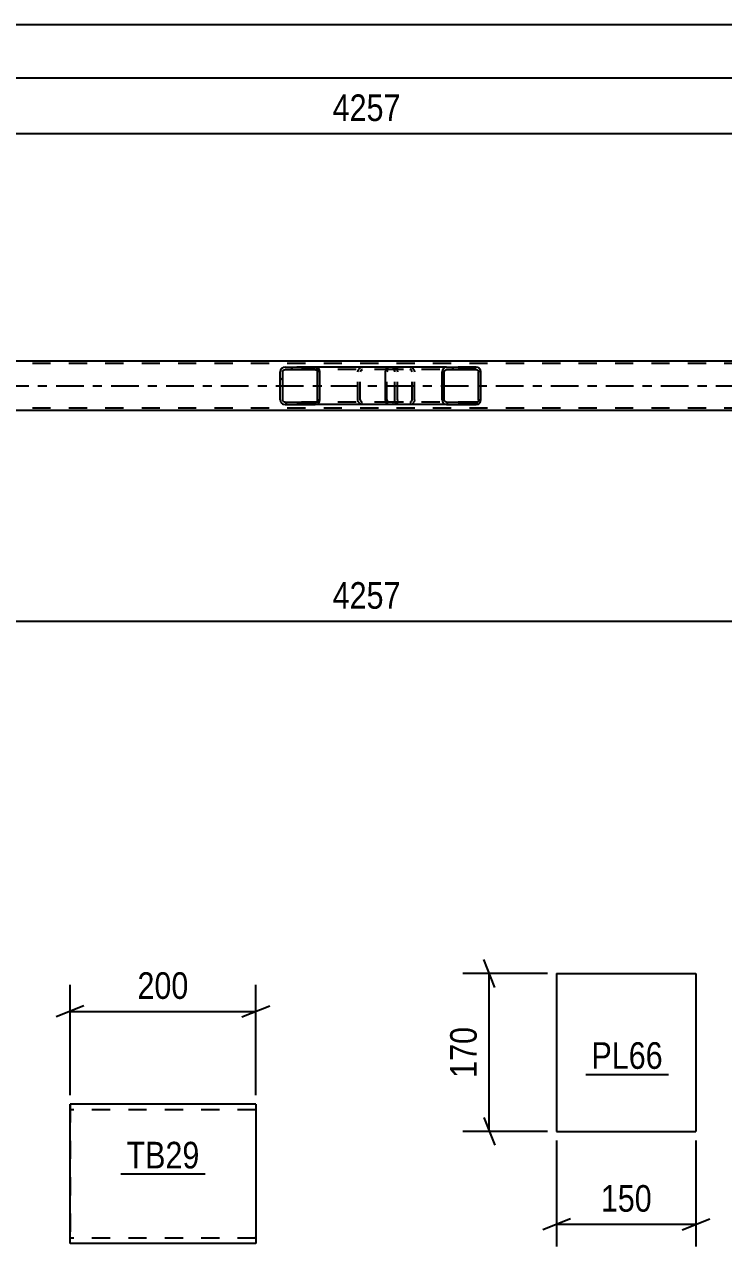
# Model space of a CAD drawing. Header units: millimetres. Extents: x 0 to 841, y 0 to 594.
# Drawn here: x 537.8 to 613.1, y 135.2 to 266.8 of the extents above; entities that cross this region are included whole.
import ezdxf

# ---------------------------------------------------------------- set-up
doc = ezdxf.new("R2010")
doc.units = ezdxf.units.MM
doc.linetypes.add('DXK_LINE_DOT2', pattern=[3.9198, 1.9599, -1.9599])
doc.linetypes.add('DXK_LINE_DOT3', pattern=[5.9187, 2.979, -0.9799, 0.9799, -0.9799])
doc.styles.add('Arial Narrow', font='ARIALN.TTF', dxfattribs={"height": 0.2})

# ---------------------------------------------------------------- blocks, each defined once
blk = doc.blocks.new('Part-275727292-4285 - 4207')
at = {"color": 7, "linetype": 'DXK_LINE_DOT2'}
for p, q in [((756.24, 230.29), (97.33, 230.29)), ((756.24, 225.49), (97.33, 225.49))]:
    blk.add_line(p, q, dxfattribs=at)
at = {"color": 2, "linetype": 'Continuous'}
for p, q in [((659, 230.53), (494.73, 230.53)), ((756.24, 225.25), (239.32, 225.25))]:
    blk.add_line(p, q, dxfattribs=at)
at = {"color": 7, "linetype": 'DXK_LINE_DOT3'}
blk.add_line((97.33, 227.89), (756.24, 227.89), dxfattribs=at)
blk = doc.blocks.new('Part-275727292-4427 - 4207')
at = {"linetype": 'Continuous'}
h = blk.add_hatch(dxfattribs=at)
h.set_pattern_fill('', scale=0.7, style=0, pattern_type=0)
h.set_pattern_definition([(45, (569.5875, 229.5906), (-1.57154, 1.57154), [])])
h.paths.add_polyline_path([(569.63, 229.41), (569.59, 229.59), (569.48, 229.75), (569.31, 229.85), (569.12, 229.89), (565.88, 229.89), (565.69, 229.85), (565.52, 229.75), (565.41, 229.59), (565.37, 229.41), (565.37, 226.37), (565.41, 226.18), (565.52, 226.03), (565.69, 225.92), (565.88, 225.89), (569.12, 225.89), (569.31, 225.92), (569.48, 226.03), (569.59, 226.18), (569.63, 226.37)])
h.paths.add_polyline_path([(569.35, 226.28), (569.3, 226.2), (569.21, 226.15), (569.12, 226.13), (565.88, 226.13), (565.78, 226.15), (565.7, 226.2), (565.64, 226.28), (565.63, 226.37), (565.63, 229.41), (565.64, 229.5), (565.7, 229.58), (565.78, 229.63), (565.88, 229.65), (569.12, 229.65), (569.21, 229.63), (569.3, 229.58), (569.35, 229.5), (569.37, 229.41), (569.37, 226.37)])
at = {"color": 2, "linetype": 'Continuous'}
for p, q in [((565.41, 229.59), (565.37, 229.41)), ((565.37, 226.37), (565.37, 229.41)), ((565.63, 229.41), (565.64, 229.5)), ((565.63, 226.37), (565.63, 229.41)), ((565.64, 229.5), (565.7, 229.58)), ((565.88, 229.89), (565.69, 229.85)), ((565.7, 229.58), (565.78, 229.63)), ((565.78, 229.63), (565.88, 229.65)), ((565.88, 229.89), (569.12, 229.89)), ((565.88, 229.65), (569.12, 229.65)), ((576.98, 229.89), (569.12, 229.89)), ((569.31, 229.85), (569.12, 229.89)), ((569.12, 229.65), (569.21, 229.63)), ((569.21, 229.63), (569.3, 229.58)), ((569.3, 229.58), (569.35, 229.5)), ((569.35, 229.5), (569.37, 229.41)), ((569.37, 226.37), (569.37, 229.41)), ((569.63, 229.41), (569.59, 229.59)), ((569.63, 226.37), (569.63, 229.41)), ((565.37, 226.37), (565.41, 226.18)), ((565.64, 226.28), (565.63, 226.37)), ((569.37, 226.37), (569.35, 226.28)), ((569.59, 226.18), (569.63, 226.37)), ((565.7, 226.2), (565.64, 226.28)), ((565.69, 225.92), (565.88, 225.89)), ((565.78, 226.15), (565.7, 226.2)), ((565.88, 226.13), (565.78, 226.15)), ((565.88, 226.13), (569.12, 226.13)), ((565.88, 225.89), (569.12, 225.89)), ((569.21, 226.15), (569.12, 226.13)), ((569.12, 225.89), (569.31, 225.92)), ((576.98, 225.89), (569.12, 225.89)), ((569.3, 226.2), (569.21, 226.15)), ((569.35, 226.28), (569.3, 226.2))]:
    blk.add_line(p, q, dxfattribs=at)
at = {"color": 7, "linetype": 'DXK_LINE_DOT2'}
for p, q in [((569.12, 229.89), (565.88, 229.89)), ((577.46, 229.65), (565.88, 229.65)), ((573.72, 229.41), (573.76, 229.59)), ((573.72, 226.37), (573.72, 229.41)), ((573.99, 229.5), (573.97, 229.41)), ((573.97, 226.37), (573.97, 229.41)), ((574.05, 229.58), (573.99, 229.5)), ((574.03, 229.85), (574.23, 229.89)), ((574.05, 229.58), (574.07, 229.59)), ((574.07, 229.59), (574.13, 229.63)), ((574.13, 229.63), (574.23, 229.65)), ((577.46, 229.89), (574.23, 229.89)), ((577.46, 229.89), (577.66, 229.85)), ((577.56, 229.63), (577.46, 229.65)), ((577.65, 229.58), (577.56, 229.63)), ((577.7, 229.5), (577.65, 229.58)), ((577.72, 229.41), (577.7, 229.5)), ((577.72, 226.37), (577.72, 229.41)), ((577.94, 229.59), (577.98, 229.41)), ((577.98, 226.37), (577.98, 229.41)), ((573.76, 226.18), (573.72, 226.37)), ((573.97, 226.37), (573.99, 226.28)), ((577.7, 226.28), (577.72, 226.37)), ((577.98, 226.37), (577.94, 226.18)), ((577.46, 226.13), (565.88, 226.13)), ((569.12, 225.89), (565.88, 225.89)), ((573.99, 226.28), (574.05, 226.2)), ((574.23, 225.89), (574.03, 225.92)), ((574.05, 226.2), (574.07, 226.18)), ((574.07, 226.18), (574.13, 226.15)), ((574.13, 226.15), (574.23, 226.13)), ((577.46, 225.89), (574.23, 225.89)), ((577.46, 226.13), (577.56, 226.15)), ((577.66, 225.92), (577.46, 225.89)), ((577.56, 226.15), (577.65, 226.2)), ((577.65, 226.2), (577.7, 226.28))]:
    blk.add_line(p, q, dxfattribs=at)
at = {"color": 2, "linetype": 'Continuous'}
for centre, start, end in [((565.86, 229.39), 110.7583, 155.68), ((569.14, 229.39), 24.32, 69.2417), ((565.86, 226.39), 204.32, 249.2417), ((569.14, 226.39), 290.7583, 335.68)]:
    blk.add_arc(centre, 0.496, start, end, dxfattribs=at)
at = {"color": 7, "linetype": 'DXK_LINE_DOT2'}
for centre, start, end in [((574.21, 229.39), 110.7583, 155.6801), ((577.48, 229.39), 24.3199, 69.2417), ((574.21, 226.39), 204.3199, 249.2417), ((577.48, 226.39), 290.7583, 335.6801)]:
    blk.add_arc(centre, 0.496, start, end, dxfattribs=at)
blk = doc.blocks.new('Part-275727292-4428 - 4207')
at = {"linetype": 'Continuous'}
h = blk.add_hatch(dxfattribs=at)
h.set_pattern_fill('', scale=0.7, style=0, pattern_type=0)
h.set_pattern_definition([(45, (586.9327, 229.5906), (-1.57154, 1.57154), [])])
h.paths.add_polyline_path([(586.97, 229.41), (586.93, 229.59), (586.82, 229.75), (586.66, 229.85), (586.47, 229.89), (583.28, 229.89), (583.09, 229.85), (582.93, 229.75), (582.82, 229.59), (582.78, 229.41), (582.78, 226.37), (582.82, 226.18), (582.93, 226.03), (583.09, 225.92), (583.28, 225.89), (586.47, 225.89), (586.66, 225.92), (586.82, 226.03), (586.93, 226.18), (586.97, 226.37)])
h.paths.add_polyline_path([(586.7, 226.28), (586.65, 226.2), (586.56, 226.15), (586.47, 226.13), (583.28, 226.13), (583.19, 226.15), (583.11, 226.2), (583.05, 226.28), (583.03, 226.37), (583.03, 229.41), (583.05, 229.5), (583.11, 229.58), (583.19, 229.63), (583.28, 229.65), (586.47, 229.65), (586.56, 229.63), (586.65, 229.58), (586.7, 229.5), (586.72, 229.41), (586.72, 226.37)])
at = {"color": 2, "linetype": 'Continuous'}
for p, q in [((576.71, 229.41), (576.73, 229.59)), ((576.71, 226.37), (576.71, 229.41)), ((576.73, 229.59), (576.79, 229.75)), ((576.79, 229.75), (576.88, 229.85)), ((576.88, 229.85), (576.98, 229.89)), ((583.28, 229.89), (576.98, 229.89)), ((582.82, 229.59), (582.78, 229.41)), ((582.78, 226.37), (582.78, 229.41)), ((583.03, 229.41), (583.05, 229.5)), ((583.03, 226.37), (583.03, 229.41)), ((583.05, 229.5), (583.11, 229.58)), ((583.28, 229.89), (583.09, 229.85)), ((583.11, 229.58), (583.19, 229.63)), ((583.19, 229.63), (583.28, 229.65)), ((583.28, 229.89), (586.47, 229.89)), ((583.28, 229.65), (586.47, 229.65)), ((586.66, 229.85), (586.47, 229.89)), ((586.47, 229.65), (586.56, 229.63)), ((586.56, 229.63), (586.65, 229.58)), ((586.65, 229.58), (586.7, 229.5)), ((586.7, 229.5), (586.72, 229.41)), ((586.72, 226.37), (586.72, 229.41)), ((586.97, 229.41), (586.93, 229.59)), ((586.97, 226.37), (586.97, 229.41)), ((576.73, 226.18), (576.71, 226.37)), ((582.78, 226.37), (582.82, 226.18)), ((583.05, 226.28), (583.03, 226.37)), ((586.72, 226.37), (586.7, 226.28)), ((586.93, 226.18), (586.97, 226.37)), ((576.79, 226.03), (576.73, 226.18)), ((576.88, 225.92), (576.79, 226.03)), ((576.98, 225.89), (576.88, 225.92)), ((583.28, 225.89), (576.98, 225.89)), ((583.11, 226.2), (583.05, 226.28)), ((583.09, 225.92), (583.28, 225.89)), ((583.19, 226.15), (583.11, 226.2)), ((583.28, 226.13), (583.19, 226.15)), ((583.28, 226.13), (586.47, 226.13)), ((583.28, 225.89), (586.47, 225.89)), ((586.56, 226.15), (586.47, 226.13)), ((586.47, 225.89), (586.66, 225.92)), ((586.65, 226.2), (586.56, 226.15)), ((586.7, 226.28), (586.65, 226.2))]:
    blk.add_line(p, q, dxfattribs=at)
at = {"color": 7, "linetype": 'DXK_LINE_DOT2'}
for p, q in [((576.86, 229.5), (576.85, 229.41)), ((576.85, 226.37), (576.85, 229.41)), ((576.89, 229.58), (576.86, 229.5)), ((576.93, 229.63), (576.89, 229.58)), ((576.98, 229.65), (576.93, 229.63)), ((586.47, 229.65), (576.98, 229.65)), ((577.98, 229.65), (577.98, 229.89)), ((579.32, 229.89), (579.51, 229.85)), ((579.41, 229.63), (579.32, 229.65)), ((579.5, 229.58), (579.41, 229.63)), ((579.55, 229.5), (579.5, 229.58)), ((579.57, 229.41), (579.55, 229.5)), ((579.57, 226.37), (579.57, 229.41)), ((579.78, 229.59), (579.82, 229.41)), ((579.82, 226.37), (579.82, 229.41)), ((586.47, 229.89), (583.28, 229.89)), ((576.85, 226.37), (576.86, 226.28)), ((579.55, 226.28), (579.57, 226.37)), ((579.82, 226.37), (579.78, 226.18)), ((576.86, 226.28), (576.89, 226.2)), ((576.89, 226.2), (576.93, 226.15)), ((576.93, 226.15), (576.98, 226.13)), ((586.47, 226.13), (576.98, 226.13)), ((579.32, 225.89), (576.98, 225.89)), ((577.98, 225.89), (577.98, 226.13)), ((579.32, 226.13), (579.41, 226.15)), ((579.51, 225.92), (579.32, 225.89)), ((579.41, 226.15), (579.5, 226.2)), ((579.5, 226.2), (579.55, 226.28)), ((586.47, 225.89), (583.28, 225.89))]:
    blk.add_line(p, q, dxfattribs=at)
for centre, start, end in [((579.33, 229.39), 23.8494, 68.8059), ((579.33, 226.38), 291.1941, 336.1506)]:
    blk.add_arc(centre, 0.492, start, end, dxfattribs=at)
at = {"color": 2, "linetype": 'Continuous'}
for centre, start, end in [((583.27, 229.39), 111.1941, 156.1506), ((586.48, 229.39), 23.8494, 68.8059), ((583.27, 226.38), 203.8494, 248.8059), ((586.48, 226.38), 291.1941, 336.1506)]:
    blk.add_arc(centre, 0.492, start, end, dxfattribs=at)
blk = doc.blocks.new('Part-275727292-2112 - 2097')
at = {"color": 2, "linetype": 'Continuous'}
for p, q in [((542.74, 149.35), (542.74, 150.55)), ((542.74, 150.55), (542.74, 150.55)), ((562.74, 150.55), (542.74, 150.55)), ((562.74, 150.55), (562.74, 150.46)), ((562.74, 150.46), (562.74, 150.2)), ((562.74, 150.2), (562.74, 149.35)), ((542.74, 135.55), (542.74, 149.35)), ((562.74, 149.35), (562.74, 135.55)), ((542.74, 135.55), (542.74, 135.55)), ((562.74, 135.55), (542.74, 135.55))]:
    blk.add_line(p, q, dxfattribs=at)
at = {"color": 7, "linetype": 'DXK_LINE_DOT2'}
for p, q in [((542.74, 150.55), (542.74, 135.55)), ((542.74, 150.55), (542.74, 150.55)), ((562.74, 150.55), (562.74, 135.55)), ((542.74, 149.95), (542.74, 149.95)), ((562.74, 149.95), (542.74, 149.95)), ((542.74, 149.9), (542.74, 149.95)), ((542.74, 149.81), (542.74, 149.9)), ((542.74, 149.77), (542.74, 149.81)), ((542.74, 149.58), (542.74, 149.77)), ((562.74, 149.81), (562.74, 149.35)), ((542.74, 136.2), (542.74, 136.29)), ((542.74, 136.15), (542.74, 136.15)), ((562.74, 136.15), (542.74, 136.15)), ((542.74, 135.55), (542.74, 135.55)), ((562.74, 136.2), (562.74, 136.29)), ((562.74, 136.15), (562.74, 136.2))]:
    blk.add_line(p, q, dxfattribs=at)
blk = doc.blocks.new('Part-275727292-2070 - 2056')
at = {"color": 2, "linetype": 'Continuous'}
for p, q in [((595.12, 164.64), (610.12, 164.64)), ((595.12, 164.64), (595.12, 147.64)), ((610.12, 164.64), (610.12, 147.64)), ((595.12, 147.64), (610.12, 147.64))]:
    blk.add_line(p, q, dxfattribs=at)
blk = doc.blocks.new('StraightDimension-275727292-4506 - 4207')
at = {"color": 7, "linetype": 'Continuous'}
blk.add_line((88.71, 261.04), (764.86, 261.04), dxfattribs=at)
blk = doc.blocks.new('StraightDimension-275727292-4544 - 4207')
at = {"color": 7, "linetype": 'Continuous'}
blk.add_line((489.53, 202.55), (659.8, 202.55), dxfattribs=at)
at = {"color": 0}
blk.add_wipeout([(578.92, 203.3), (578.92, 207.5), (570.41, 207.5), (570.41, 203.3)], dxfattribs=at)
at = {"color": 3, "style": 'Arial Narrow'}
blk.add_text('4257', height=2.863, dxfattribs=at).set_placement((571.01, 203.9))
blk = doc.blocks.new('StraightDimension-275727292-4564 - 4207')
at = {"color": 7, "linetype": 'Continuous'}
blk.add_line((88.07, 266.8), (765.5, 266.8), dxfattribs=at)
blk = doc.blocks.new('StraightDimension-275727292-4584 - 4207')
at = {"color": 7, "linetype": 'Continuous'}
blk.add_line((489.53, 255.05), (659.8, 255.05), dxfattribs=at)
at = {"color": 0}
blk.add_wipeout([(578.92, 255.8), (578.92, 260), (570.41, 260), (570.41, 255.8)], dxfattribs=at)
at = {"color": 3, "style": 'Arial Narrow'}
blk.add_text('4257', height=2.863, dxfattribs=at).set_placement((571.01, 256.4))
blk = doc.blocks.new('StraightDimension-275727292-2114 - 2097')
at = {"color": 7, "linetype": 'Continuous'}
for p, q in [((542.74, 151.55), (542.74, 163.4)), ((562.74, 151.55), (562.74, 163.4)), ((544.24, 161.15), (541.24, 159.95)), ((542.74, 160.55), (562.74, 160.55)), ((561.24, 159.95), (564.24, 161.15))]:
    blk.add_line(p, q, dxfattribs=at)
at = {"color": 0}
blk.add_wipeout([(556.08, 161.3), (556.08, 165.5), (549.4, 165.5), (549.4, 161.3)], dxfattribs=at)
at = {"color": 3, "style": 'Arial Narrow'}
blk.add_text('200', height=2.863, dxfattribs=at).set_placement((550, 161.9))
blk = doc.blocks.new('StraightDimension-275727292-2072 - 2056')
at = {"color": 7, "linetype": 'Continuous'}
for p, q in [((588.47, 163.14), (587.27, 166.14)), ((594.12, 164.64), (585.02, 164.64)), ((587.87, 147.64), (587.87, 164.64)), ((587.27, 149.14), (588.47, 146.14)), ((594.12, 147.64), (585.02, 147.64))]:
    blk.add_line(p, q, dxfattribs=at)
at = {"color": 0}
blk.add_wipeout([(587.12, 159.48), (582.92, 159.48), (582.92, 152.8), (587.12, 152.8)], dxfattribs=at)
at = {"color": 3, "style": 'Arial Narrow'}
blk.add_text('170', height=2.863, rotation=90.0002, dxfattribs=at).set_placement((586.52, 153.4))
blk = doc.blocks.new('StraightDimension-275727292-2083 - 2056')
at = {"color": 7, "linetype": 'Continuous'}
for p, q in [((595.12, 146.64), (595.12, 135.24)), ((610.12, 146.64), (610.12, 135.24)), ((596.62, 138.24), (593.62, 137.04)), ((608.62, 137.04), (611.62, 138.24)), ((595.12, 137.64), (610.12, 137.64))]:
    blk.add_line(p, q, dxfattribs=at)
at = {"color": 0}
blk.add_wipeout([(605.96, 138.39), (605.96, 142.59), (599.28, 142.59), (599.28, 138.39)], dxfattribs=at)
at = {"color": 3, "style": 'Arial Narrow'}
blk.add_text('150', height=2.863, dxfattribs=at).set_placement((599.88, 138.99))
blk = doc.blocks.new('Mark-275727292-2110 - 2097')
at = {"color": 0}
blk.add_wipeout([(556.67, 143.65), (556.67, 146.65), (548.82, 146.65), (548.82, 143.65)], dxfattribs=at)
blk.add_wipeout([(556.67, 143.65), (556.67, 146.65), (548.82, 146.65), (548.82, 143.65)], dxfattribs=at)
at = {"color": 30, "linetype": 'Continuous'}
blk.add_line((548.22, 143.05), (557.27, 143.05), dxfattribs=at)
at = {"color": 3, "style": 'Arial Narrow'}
blk.add_text('TB29', height=2.863, dxfattribs=at).set_placement((548.82, 143.65))
blk = doc.blocks.new('Mark-275727292-2068 - 2056')
at = {"color": 0}
blk.add_wipeout([(606.55, 154.37), (606.55, 157.37), (598.87, 157.37), (598.87, 154.37)], dxfattribs=at)
blk.add_wipeout([(606.55, 154.37), (606.55, 157.37), (598.87, 157.37), (598.87, 154.37)], dxfattribs=at)
at = {"color": 30, "linetype": 'Continuous'}
blk.add_line((598.27, 153.77), (607.15, 153.77), dxfattribs=at)
at = {"color": 3, "style": 'Arial Narrow'}
blk.add_text('PL66', height=2.863, dxfattribs=at).set_placement((598.87, 154.37))

msp = doc.modelspace()

# ---------------------------------------------------------------- block references
for name in ['StraightDimension-275727292-4506 - 4207', 'Part-275727292-4285 - 4207', 'Part-275727292-4427 - 4207', 'Part-275727292-4428 - 4207', 'StraightDimension-275727292-4544 - 4207', 'StraightDimension-275727292-2072 - 2056', 'StraightDimension-275727292-2114 - 2097', 'Part-275727292-2070 - 2056', 'Part-275727292-2112 - 2097']:
    msp.add_blockref(name, (0, 0))

# ---------------------------------------------------------------- next in the draw order: block references
for name in ['StraightDimension-275727292-4564 - 4207', 'Mark-275727292-2068 - 2056', 'Mark-275727292-2110 - 2097', 'StraightDimension-275727292-2083 - 2056']:
    msp.add_blockref(name, (0, 0))

# ---------------------------------------------------------------- next in the draw order: block references
msp.add_blockref('StraightDimension-275727292-4584 - 4207', (0, 0))

doc.saveas('drawing.dxf')
